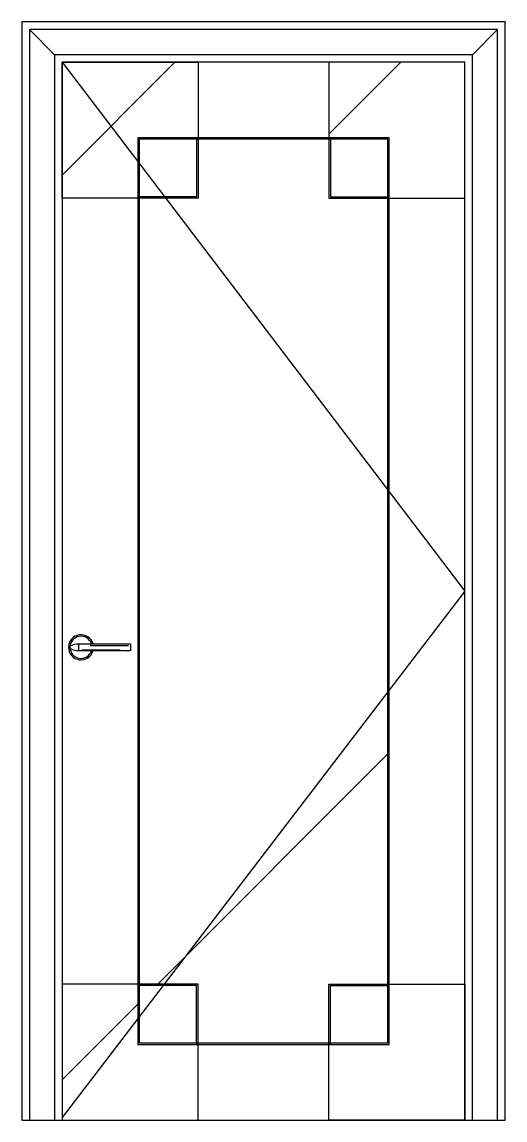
# Model space of a CAD drawing. Header units: metres. Extents: x 0 to 960, y 0 to 2180.
import ezdxf

# ---------------------------------------------------------------- set-up
doc = ezdxf.new("R2010")
doc.units = ezdxf.units.M
for name, color, linetype in [('2', 2, 'Continuous'), ('3', 3, 'Continuous'), ('4', 4, 'Continuous'), ('7', 7, 'Continuous'), ('BH', 3, 'Continuous')]:
    doc.layers.add(name, color=color, linetype=linetype)

msp = doc.modelspace()

# ---------------------------------------------------------------- hatches: boundary and pattern name
at = {"layer": 'BH'}
h = msp.add_hatch(dxfattribs=at)
h.set_pattern_fill('ANSI31', scale=100)
h.paths.add_polyline_path([(80, 2100), (350, 2100), (350, 1950), (230, 1950), (230, 1830), (80, 1830)])
h = msp.add_hatch(dxfattribs=at)
h.set_pattern_fill('ANSI31', scale=100)
h.paths.add_polyline_path([(730, 1950), (730, 1830), (880, 1830), (880, 2100), (610, 2100), (610, 1950)])
h = msp.add_hatch(dxfattribs=at)
h.set_pattern_fill('SACNCR', scale=700)
h.paths.add_polyline_path([(230, 270), (350, 270), (350, 150), (610, 150), (610, 270), (730, 270), (730, 1830), (610, 1830), (610, 1950), (350, 1950), (350, 1830), (230, 1830)])
h = msp.add_hatch(dxfattribs=at)
h.set_pattern_fill('ANSI31', scale=100)
h.paths.add_polyline_path([(80, 0), (350, 0), (350, 150), (230, 150), (230, 270), (80, 270)])
h = msp.add_hatch(dxfattribs=at)
h.set_pattern_fill('ANSI31', scale=100)
h.paths.add_polyline_path([(880, 0), (610, 0), (610, 150), (730, 150), (730, 270), (880, 270)])

# ---------------------------------------------------------------- linework, layer by layer
at = {"layer": '2'}
for p, q in [((0, 0), (960, 0)), ((80, 0), (880, 0))]:
    msp.add_line(p, q, dxfattribs=at)
at = {"layer": '3'}
for p, q in [((65, 2115), (15, 2165)), ((895, 2115), (945, 2165)), ((135.71, 942.32), (211.58, 942.32)), ((119.07, 933.8), (194.95, 933.8))]:
    msp.add_line(p, q, dxfattribs=at)
for points in [[(945, 0), (945, 2165), (15, 2165), (15, 0)], [(895, 0), (895, 2115), (65, 2115), (65, 0)], [(80, 2100), (880, 1050), (80, 5)]]:
    msp.add_lwpolyline(points, dxfattribs=at)
msp.add_arc((117.44, 938.45), 22, 18.64, 341.53, dxfattribs=at)
at = {"layer": '4'}
msp.add_lwpolyline([(960, 0), (960, 2180), (0, 2180), (0, 0)], dxfattribs=at)
at = {"layer": '7'}
msp.add_line((112.44, 945.48), (112.44, 931.48), dxfattribs=at)
for points in [[(350, 1830), (80, 1830), (80, 2100), (350, 2100)], [(610, 1830), (880, 1830), (880, 2100), (610, 2100)], [(730, 150), (730, 1950), (230, 1950), (230, 150)], [(727, 153), (727, 1947), (233, 1947), (233, 153)], [(350, 270), (80, 270), (80, 0), (350, 0)], [(610, 270), (880, 270), (880, 0), (610, 0)]]:
    msp.add_lwpolyline(points, close=True, dxfattribs=at)
for points in [[(880, 0), (880, 2100), (80, 2100), (80, 0)], [(880, 0), (880, 2100), (80, 2100), (80, 0)], [(347, 1950), (347, 1833), (230, 1833)], [(613, 1950), (613, 1833), (730, 1833)], [(347, 150), (347, 267), (230, 267)], [(613, 150), (613, 267), (730, 267)]]:
    msp.add_lwpolyline(points, dxfattribs=at)
msp.add_lwpolyline([(95.44, 938.42, -0.26), (97.23, 941.65, -0.14), (112.44, 945.48), (215.44, 945.48), (215.44, 931.48), (112.44, 931.48, -0.14), (97.23, 935.32, -0.26), (95.44, 938.55)], format="xyb", dxfattribs=at)
msp.add_arc((117.44, 938.45), 25, 16.33, 343.81, dxfattribs=at)

doc.saveas('drawing.dxf')
